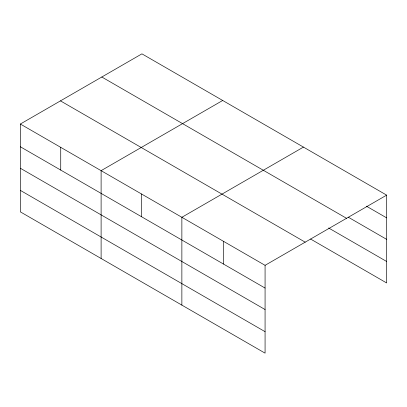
<?xml version="1.0" encoding="UTF-8"?>
<svg xmlns="http://www.w3.org/2000/svg" width="407" height="407" viewBox="0 0 407 407"><rect width="100%" height="100%" fill="white"/><g stroke="black" fill="none" stroke-linecap="round" stroke-linejoin="round"><path stroke-width="0.61" d="M20.35 124.038L265.074 265.328L265.074 353.154L20.35 211.864L20.35 124.038L141.926 53.846L386.65 195.136L386.65 282.962L310.561 239.031M222.685 100.473L101.109 170.66L101.109 258.491M303.444 147.1L181.868 217.287L181.868 305.118M265.074 265.328L386.65 195.136M366.397 206.176L386.65 217.867M348.331 217.226L386.65 239.352M101.806 77.009L346.53 218.3M328.622 227.981L386.65 261.482M60.47 100.875L305.194 242.165M20.35 146.769L265.074 288.059M20.35 168.249L265.074 309.539M20.35 190.384L265.074 331.674M223.474 241.31L223.474 264.041M141.488 193.976L141.488 216.707M60.729 147.349L60.729 170.08"/></g></svg>
